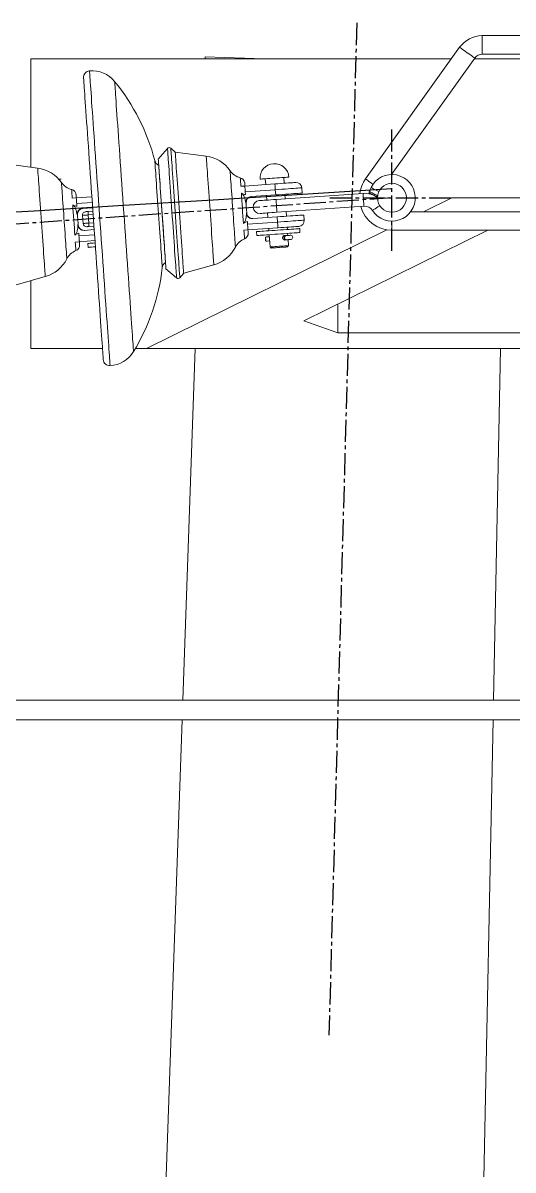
# Model space of a CAD drawing. Header units: millimetres. Extents: x 1587714 to 3094800, y -694377 to -413614.
# Drawn here: x 2056821 to 2057244, y -550560 to -549570 of the extents above; entities that cross this region are included whole.
import ezdxf

# ---------------------------------------------------------------- set-up
doc = ezdxf.new("R2010")
doc.units = ezdxf.units.MM
doc.linetypes.add('CENTER2', pattern=[28.575, 19.05, -3.175, 3.175, -3.175])
doc.layers.add('0_EJES', color=1, linetype='CENTER2')
doc.layers.add('M0_EQUIPOS', color=7, linetype='Continuous')

# ---------------------------------------------------------------- blocks, each defined once
blk = doc.blocks.new('poste doble terminal TM1')
at = {"layer": '0_EJES'}
for p, q in [((-278.36, 9175.98), (-302.45, 8302.02)), ((-248, 8979.34), (-248, 9086.66)), ((-248, 9025), (-1143.24, 8962.4)), ((-301.66, 9025), (-194.34, 9025))]:
    blk.add_line(p, q, dxfattribs=at)
at = {"layer": 'M0_EQUIPOS', "linetype": 'Continuous', "lineweight": 15}
for p, q in [((-36, 9165), (-170, 9165)), ((-170, 9157), (-170, 9165)), ((-189.52, 9154.96), (-270.78, 9041.28)), ((-170, 9149), (-170, 9157)), ((-248.39, 9045.1), (-176.51, 9145.65)), ((-170, 9149), (-25, 9149)), ((-266.07, 9033.81), (-267.71, 9030.44)), ((-272.94, 9028.82), (-348.16, 9023.56)), ((-347.39, 9012.49), (-272.17, 9017.75)), ((-248, 9005), (-248, 8997)), ((-25, 9013), (-231.88, 9013)), ((-248, 8997), (-36, 8997))]:
    blk.add_line(p, q, dxfattribs=at)
at = {"layer": 'M0_EQUIPOS', "color": 7, "linetype": 'Continuous', "lineweight": 15}
for p, q in [((-560, 9145), (-560, 9051.54)), ((-560, 9145), (-196.64, 9145)), ((-409.35, 9145), (-409.29, 9146.78)), ((-358.37, 9145), (-409.29, 9146.78)), ((-176.97, 9145), (-60, 9145)), ((-220.7, 9013), (-196.36, 9025)), ((-196.36, 9025), (-60, 9025)), ((-460, 8895), (-252.43, 8997.35)), ((-324.16, 8918.65), (-165.27, 8997)), ((-560, 8953.41), (-560, 8895)), ((-294.85, 8933.1), (-294.85, 8908.45)), ((-294.85, 8908.45), (-324.16, 8918.65)), ((294.85, 8908.45), (-294.85, 8908.45)), ((-560, 8895), (-498.04, 8895)), ((460, 8895), (-460, 8895)), ((-418.11, 8895), (-428.74, 8591.29)), ((-160.28, 8591.29), (-154.17, 8895)), ((-429.34, 8574.29), (-451.38, 7945)), ((-172.88, 7964.83), (-160.62, 8574.29))]:
    blk.add_line(p, q, dxfattribs=at)
at = {"layer": 'M0_EQUIPOS', "color": 160, "linetype": 'Continuous', "lineweight": 15}
for p, q in [((-441.88, 9067.66), (-449.85, 9058.5)), ((-435.23, 9064.54), (-439.06, 9067.86)), ((-408.42, 9060.92), (-435.23, 9064.54)), ((-554.06, 9050.73), (-580.88, 9054.35)), ((-533.64, 9041), (-535.71, 9041)), ((-375.04, 9035.19), (-378.52, 9034.94)), ((-375.04, 9035.19), (-349.1, 9037)), ((-357.43, 9041.43), (-357.08, 9036.44)), ((-341.12, 9037.56), (-341.47, 9042.55)), ((-325.49, 9029.1), (-325.81, 9033.62)), ((-520.68, 9025), (-524.16, 9024.76)), ((-520.68, 9025), (-507.2, 9025.95)), ((-507.59, 9031.63), (-507.56, 9030.93)), ((-348.75, 9032.01), (-374.69, 9030.2)), ((-374.69, 9030.2), (-374.52, 9027.84)), ((-369.54, 9026.02), (-348.44, 9027.5)), ((-356.42, 9026.94), (-356.14, 9023)), ((-348.75, 9032.01), (-348.44, 9027.5)), ((-340.18, 9024.12), (-340.46, 9028.06)), ((-506.85, 9020.96), (-520.33, 9020.02)), ((-520.33, 9020.02), (-520.17, 9017.65)), ((-515.18, 9015.84), (-506.53, 9016.44)), ((-510.58, 9013.15), (-506.32, 9013.45)), ((-374.02, 9020.7), (-374.3, 9020.37)), ((-519.67, 9010.51), (-519.94, 9010.19)), ((-515.36, 9009.81), (-514.87, 9002.83)), ((-506.11, 9010.46), (-510.37, 9010.16)), ((-510.37, 9010.16), (-509.88, 9003.18)), ((-509.88, 9003.18), (-505.62, 9003.48)), ((-372.73, 9002.22), (-372.9, 9004.58)), ((-372.73, 9002.22), (-346.8, 9004.03)), ((-368.21, 9007.07), (-347.11, 9008.55)), ((-355.37, 9011.93), (-355.09, 9007.99)), ((-346.8, 9004.03), (-347.11, 9008.55)), ((-339.13, 9009.1), (-339.41, 9013.05)), ((-323.85, 9005.64), (-324.17, 9010.15)), ((-518.38, 8992.03), (-518.54, 8994.4)), ((-513.86, 8996.89), (-505.21, 8997.49)), ((-505.41, 9000.48), (-509.67, 9000.19)), ((-375.87, 8996.99), (-372.38, 8997.23)), ((-346.45, 8999.05), (-372.38, 8997.23)), ((-364.92, 8995.8), (-364.68, 8992.4)), ((-354.43, 8998.49), (-354.29, 8996.54)), ((-338.33, 8997.66), (-338.47, 8999.6)), ((-337.97, 8992.49), (-338.09, 8994.26)), ((-327.46, 8995.01), (-327.7, 8998.4)), ((-521.51, 8986.8), (-518.03, 8987.05)), ((-518.38, 8992.03), (-504.89, 8992.98)), ((-504.54, 8987.99), (-518.03, 8987.05)), ((-510.57, 8985.61), (-510.33, 8982.22)), ((-357.36, 8990.8), (-357.15, 8987.84)), ((-353.93, 8991.37), (-356.25, 8991.21)), ((-353.93, 8991.37), (-356.16, 8991.22)), ((-353.68, 8987.75), (-356, 8987.59)), ((-355.91, 8987.59), (-353.68, 8987.74)), ((-354.05, 8993.15), (-353.31, 8982.58)), ((-340.45, 8992.31), (-341.54, 8992.23)), ((-340.41, 8992.32), (-341.53, 8992.24)), ((-340.2, 8988.69), (-341.3, 8988.61)), ((-341.28, 8988.61), (-340.15, 8988.69)), ((-340.41, 8992.32), (-340.45, 8992.31)), ((-339.94, 8992.35), (-340.41, 8992.32)), ((-340.2, 8988.69), (-340.15, 8988.69)), ((-340.15, 8988.69), (-339.69, 8988.72)), ((-338.28, 8982.62), (-337.35, 8983.69)), ((-337.35, 8983.69), (-337.71, 8988.86)), ((-353.31, 8982.58), (-352.25, 8981.65)), ((-427.91, 8959.79), (-401.86, 8967.1)), ((-573.55, 8949.61), (-547.5, 8956.92)), ((-443.22, 8963.73), (-434.06, 8955.77)), ((-431.23, 8955.96), (-427.91, 8959.79)), ((-469.57, 8895), (-460, 8895))]:
    blk.add_line(p, q, dxfattribs=at)
at = {"layer": 'M0_EQUIPOS', "color": 20, "linetype": 'Continuous', "lineweight": 15}
for p, q in [((1230.79, 8591.29), (-888.16, 8591.29)), ((-888.16, 8574.29), (1230.79, 8574.29))]:
    blk.add_line(p, q, dxfattribs=at)
at = {"layer": 'M0_EQUIPOS', "linetype": 'Continuous', "lineweight": 15, "flags": 128}
for points in [[(-183.02, 9150.3), (-184.42, 9151.3), (-185.75, 9152.26), (-186.96, 9153.12), (-187.98, 9153.85), (-188.77, 9154.41), (-189.29, 9154.79), (-189.52, 9154.95), (-189.52, 9154.96)], [(-176.51, 9145.65), (-176.52, 9145.66), (-176.75, 9145.82), (-177.27, 9146.19), (-178.06, 9146.76), (-179.08, 9147.49), (-180.28, 9148.35), (-181.62, 9149.3), (-183.02, 9150.3)], [(-264.27, 9036.63), (-265.67, 9037.63), (-267, 9038.58), (-268.21, 9039.45), (-269.23, 9040.18), (-270.02, 9040.74), (-270.54, 9041.11), (-270.77, 9041.28), (-270.78, 9041.28)], [(-259.24, 9030.48), (-259.79, 9030.75), (-261.08, 9031.37), (-262.37, 9032), (-263.57, 9032.59), (-264.61, 9033.09), (-265.4, 9033.48), (-265.9, 9033.72), (-266.07, 9033.81)], [(-348.16, 9023.56), (-350.43, 9023.4), (-352.65, 9023.25), (-354.75, 9023.1), (-356.69, 9022.96), (-358.42, 9022.84), (-359.9, 9022.74), (-361.09, 9022.66), (-361.96, 9022.59), (-362.5, 9022.56), (-362.68, 9022.54)], [(-348.16, 9023.56), (-348.15, 9023.37), (-348.11, 9022.82), (-348.05, 9021.94), (-347.97, 9020.79), (-347.87, 9019.46), (-347.77, 9018.02), (-347.67, 9016.59), (-347.58, 9015.25), (-347.5, 9014.11), (-347.44, 9013.23), (-347.4, 9012.68), (-347.39, 9012.49), (-347.39, 9012.49)], [(-272.94, 9028.82), (-272.93, 9028.63), (-272.89, 9028.08), (-272.83, 9027.2), (-272.75, 9026.05), (-272.66, 9024.72), (-272.56, 9023.28), (-272.46, 9021.85), (-272.36, 9020.51), (-272.28, 9019.37), (-272.22, 9018.49), (-272.18, 9017.93), (-272.17, 9017.75), (-272.17, 9017.75)], [(-272.94, 9028.82), (-272.93, 9028.63), (-272.89, 9028.08), (-272.83, 9027.2), (-272.75, 9026.05), (-272.66, 9024.72), (-272.56, 9023.28), (-272.46, 9021.85), (-272.36, 9020.51), (-272.28, 9019.37), (-272.22, 9018.49), (-272.18, 9017.93), (-272.17, 9017.75), (-272.17, 9017.75)], [(-260.47, 9025.8), (-260.48, 9025.8), (-261.46, 9026.28), (-262.58, 9026.82), (-263.74, 9027.39), (-264.86, 9027.93), (-265.84, 9028.41), (-266.6, 9028.78), (-267.08, 9029.02), (-267.25, 9029.1), (-267.25, 9029.1)], [(-258.5, 9018.22), (-259.02, 9017.89), (-260.23, 9017.11), (-261.43, 9016.33), (-262.56, 9015.61), (-263.52, 9014.98), (-264.26, 9014.51), (-264.73, 9014.21), (-264.89, 9014.1)], [(-361.9, 9011.47), (-361.72, 9011.48), (-361.19, 9011.52), (-360.32, 9011.58), (-359.13, 9011.67), (-357.65, 9011.77), (-355.92, 9011.89), (-353.98, 9012.03), (-351.87, 9012.17), (-349.66, 9012.33), (-347.39, 9012.49)]]:
    blk.add_lwpolyline(points, dxfattribs=at)
at = {"layer": 'M0_EQUIPOS', "color": 160, "linetype": 'Continuous', "lineweight": 15, "flags": 128}
for points in [[(-509.27, 9134.55), (-509.27, 9134.51), (-509.25, 9134.15), (-509.2, 9133.45), (-509.12, 9132.39), (-509.02, 9130.98), (-508.9, 9129.23), (-508.76, 9127.14), (-508.59, 9124.71), (-508.39, 9121.96), (-508.18, 9118.88), (-507.94, 9115.5), (-507.68, 9111.82), (-507.41, 9107.84), (-507.11, 9103.58), (-506.79, 9099.06), (-506.46, 9094.28), (-506.11, 9089.26), (-505.74, 9084.01), (-505.36, 9078.54), (-504.96, 9072.88), (-504.55, 9067.04), (-504.13, 9061.02), (-503.7, 9054.86), (-503.26, 9048.57), (-502.81, 9042.16), (-502.36, 9035.66), (-501.9, 9029.07), (-501.43, 9022.43), (-500.97, 9015.74), (-500.5, 9009.03), (-500.03, 9002.32), (-499.56, 8995.61), (-499.09, 8988.95), (-498.63, 8982.33), (-498.17, 8975.78), (-497.72, 8969.32), (-497.28, 8962.97), (-496.84, 8956.74), (-496.42, 8950.65), (-496, 8944.72), (-495.6, 8938.97), (-495.21, 8933.4), (-494.83, 8928.04), (-494.47, 8922.91), (-494.13, 8918), (-493.81, 8913.35), (-493.5, 8908.96), (-493.21, 8904.84), (-492.94, 8901.01), (-492.7, 8897.47), (-492.47, 8894.24), (-492.27, 8891.33), (-492.09, 8888.74), (-491.93, 8886.48), (-491.79, 8884.56), (-491.68, 8882.98), (-491.6, 8881.74), (-491.53, 8880.86), (-491.5, 8880.33), (-491.49, 8880.15)], [(-514.38, 9128.68), (-514.37, 9128.5), (-514.33, 9127.97), (-514.27, 9127.08), (-514.18, 9125.84), (-514.07, 9124.25), (-513.93, 9122.31), (-513.77, 9120.04), (-513.59, 9117.43), (-513.39, 9114.5), (-513.16, 9111.26), (-512.91, 9107.71), (-512.64, 9103.86), (-512.35, 9099.73), (-512.05, 9095.33), (-511.72, 9090.67), (-511.38, 9085.76), (-511.02, 9080.63), (-510.64, 9075.27), (-510.26, 9069.72), (-509.85, 9063.98), (-509.44, 9058.07), (-509.02, 9052.02), (-508.59, 9045.83), (-508.14, 9039.53), (-507.7, 9033.13), (-507.24, 9026.66), (-506.79, 9020.13), (-506.33, 9013.56), (-505.87, 9006.97), (-505.41, 9000.38), (-504.95, 8993.81), (-504.49, 8987.28), (-504.04, 8980.8), (-503.59, 8974.41), (-503.15, 8968.1), (-502.72, 8961.92), (-502.29, 8955.86), (-501.88, 8949.96), (-501.48, 8944.22), (-501.09, 8938.66), (-500.72, 8933.31), (-500.36, 8928.17), (-500.01, 8923.27), (-499.69, 8918.6), (-499.38, 8914.2), (-499.09, 8910.07), (-498.82, 8906.23), (-498.58, 8902.68), (-498.35, 8899.43), (-498.14, 8896.5), (-497.96, 8893.9), (-497.8, 8891.63), (-497.67, 8889.69), (-497.56, 8888.1), (-497.47, 8886.86), (-497.41, 8885.97), (-497.37, 8885.43), (-497.36, 8885.25)], [(-487.55, 9125.45), (-487.54, 9125.27), (-487.5, 9124.74), (-487.44, 9123.86), (-487.35, 9122.62), (-487.24, 9121.05), (-487.11, 9119.13), (-486.95, 9116.87), (-486.77, 9114.29), (-486.57, 9111.39), (-486.34, 9108.18), (-486.1, 9104.66), (-485.83, 9100.85), (-485.54, 9096.77), (-485.24, 9092.42), (-484.92, 9087.81), (-484.58, 9082.96), (-484.22, 9077.89), (-483.85, 9072.61), (-483.47, 9067.13), (-483.08, 9061.48), (-482.67, 9055.67), (-482.25, 9049.71), (-481.83, 9043.63), (-481.4, 9037.45), (-480.96, 9031.18), (-480.51, 9024.84), (-480.07, 9018.45), (-479.62, 9012.03), (-479.17, 9005.61), (-478.72, 8999.19), (-478.27, 8992.8), (-477.83, 8986.46), (-477.39, 8980.19), (-476.96, 8974), (-476.53, 8967.92), (-476.12, 8961.97), (-475.71, 8956.16), (-475.32, 8950.51), (-474.93, 8945.03), (-474.56, 8939.75), (-474.21, 8934.68), (-473.87, 8929.83), (-473.55, 8925.22), (-473.24, 8920.87), (-472.96, 8916.78), (-472.69, 8912.98), (-472.45, 8909.46), (-472.22, 8906.25), (-472.02, 8903.35), (-471.84, 8900.76), (-471.68, 8898.51), (-471.55, 8896.59), (-471.44, 8895.01), (-471.35, 8893.78), (-471.29, 8892.9), (-471.25, 8892.37), (-471.24, 8892.19)], [(-441.88, 9067.66), (-441.88, 9067.62), (-441.85, 9067.27), (-441.8, 9066.56), (-441.73, 9065.51), (-441.63, 9064.12), (-441.51, 9062.4), (-441.37, 9060.35), (-441.2, 9058), (-441.02, 9055.36), (-440.82, 9052.44), (-440.59, 9049.26), (-440.35, 9045.85), (-440.1, 9042.22), (-439.83, 9038.4), (-439.55, 9034.4), (-439.26, 9030.27), (-438.97, 9026.02), (-438.66, 9021.67), (-438.36, 9017.27), (-438.05, 9012.83), (-437.73, 9008.38), (-437.42, 9003.95), (-437.12, 8999.58), (-436.82, 8995.28), (-436.52, 8991.08), (-436.24, 8987.01), (-435.97, 8983.1), (-435.71, 8979.37), (-435.46, 8975.85), (-435.23, 8972.55), (-435.02, 8969.5), (-434.82, 8966.72), (-434.65, 8964.22), (-434.49, 8962.02), (-434.36, 8960.13), (-434.25, 8958.57), (-434.17, 8957.35), (-434.1, 8956.47), (-434.07, 8955.94), (-434.06, 8955.77), (-434.06, 8955.77)], [(-439.06, 9067.86), (-439.06, 9067.82), (-439.03, 9067.46), (-438.98, 9066.76), (-438.91, 9065.71), (-438.81, 9064.32), (-438.69, 9062.59), (-438.55, 9060.55), (-438.38, 9058.2), (-438.2, 9055.56), (-437.99, 9052.64), (-437.77, 9049.46), (-437.53, 9046.05), (-437.28, 9042.42), (-437.01, 9038.59), (-436.73, 9034.6), (-436.44, 9030.47), (-436.15, 9026.22), (-435.84, 9021.87), (-435.53, 9017.47), (-435.22, 9013.03), (-434.91, 9008.58), (-434.6, 9004.15), (-434.3, 8999.77), (-434, 8995.47), (-433.7, 8991.28), (-433.42, 8987.21), (-433.15, 8983.3), (-432.88, 8979.57), (-432.64, 8976.04), (-432.41, 8972.75), (-432.19, 8969.7), (-432, 8966.91), (-431.82, 8964.41), (-431.67, 8962.22), (-431.54, 8960.33), (-431.43, 8958.77), (-431.34, 8957.55), (-431.28, 8956.67), (-431.25, 8956.14), (-431.23, 8955.96)], [(-435.23, 9064.54), (-435.22, 9064.36), (-435.18, 9063.82), (-435.12, 9062.93), (-435.03, 9061.7), (-434.92, 9060.12), (-434.79, 9058.22), (-434.63, 9056.01), (-434.46, 9053.49), (-434.26, 9050.7), (-434.05, 9047.63), (-433.82, 9044.33), (-433.57, 9040.81), (-433.31, 9037.09), (-433.04, 9033.2), (-432.76, 9029.17), (-432.47, 9025.02), (-432.17, 9020.78), (-431.87, 9016.49), (-431.57, 9012.16), (-431.27, 9007.84), (-430.97, 9003.54), (-430.67, 8999.31), (-430.38, 8995.16), (-430.1, 8991.13), (-429.83, 8987.24), (-429.57, 8983.52), (-429.32, 8980), (-429.09, 8976.69), (-428.87, 8973.63), (-428.68, 8970.83), (-428.5, 8968.32), (-428.35, 8966.1), (-428.22, 8964.2), (-428.11, 8962.63), (-428.02, 8961.39), (-427.96, 8960.51), (-427.92, 8959.97), (-427.91, 8959.79)], [(-452.87, 9057.2), (-452.86, 9057.03), (-452.82, 9056.5), (-452.76, 9055.62), (-452.68, 9054.41), (-452.57, 9052.86), (-452.44, 9051), (-452.29, 9048.83), (-452.11, 9046.37), (-451.92, 9043.64), (-451.71, 9040.66), (-451.49, 9037.46), (-451.25, 9034.05), (-451, 9030.47), (-450.74, 9026.74), (-450.47, 9022.88), (-450.2, 9018.94), (-449.92, 9014.94), (-449.63, 9010.9), (-449.35, 9006.87), (-449.07, 9002.86), (-448.8, 8998.92), (-448.53, 8995.06), (-448.27, 8991.33), (-448.01, 8987.75), (-447.78, 8984.34), (-447.55, 8981.14), (-447.34, 8978.16), (-447.15, 8975.43), (-446.98, 8972.97), (-446.83, 8970.8), (-446.7, 8968.94), (-446.59, 8967.39), (-446.51, 8966.18), (-446.44, 8965.3), (-446.41, 8964.78), (-446.4, 8964.6)], [(-449.85, 9058.5), (-449.84, 9058.46), (-449.82, 9058.11), (-449.77, 9057.41), (-449.7, 9056.37), (-449.6, 9054.99), (-449.48, 9053.29), (-449.34, 9051.28), (-449.18, 9048.97), (-449, 9046.38), (-448.8, 9043.52), (-448.58, 9040.43), (-448.35, 9037.12), (-448.11, 9033.62), (-447.85, 9029.95), (-447.58, 9026.15), (-447.31, 9022.23), (-447.03, 9018.23), (-446.75, 9014.17), (-446.46, 9010.1), (-446.18, 9006.03), (-445.89, 9002), (-445.62, 8998.03), (-445.35, 8994.17), (-445.09, 8990.43), (-444.83, 8986.84), (-444.6, 8983.43), (-444.37, 8980.23), (-444.16, 8977.25), (-443.97, 8974.53), (-443.8, 8972.08), (-443.65, 8969.91), (-443.52, 8968.05), (-443.41, 8966.51), (-443.33, 8965.3), (-443.27, 8964.43), (-443.23, 8963.91), (-443.22, 8963.73)], [(-449.46, 9053.02), (-449.45, 9052.84), (-449.41, 9052.31), (-449.35, 9051.42), (-449.27, 9050.19), (-449.16, 9048.63), (-449.03, 9046.74), (-448.87, 9044.56), (-448.7, 9042.08), (-448.51, 9039.35), (-448.3, 9036.37), (-448.08, 9033.18), (-447.84, 9029.79), (-447.59, 9026.25), (-447.34, 9022.58), (-447.07, 9018.82), (-446.8, 9014.98), (-446.53, 9011.12), (-446.26, 9007.25), (-446, 9003.42), (-445.73, 8999.65), (-445.48, 8995.98), (-445.23, 8992.44), (-444.99, 8989.06), (-444.77, 8985.87), (-444.56, 8982.89), (-444.37, 8980.15), (-444.2, 8977.68), (-444.04, 8975.49), (-443.91, 8973.61), (-443.8, 8972.04), (-443.72, 8970.81), (-443.65, 8969.93), (-443.62, 8969.39), (-443.6, 8969.21), (-443.6, 8969.21)], [(-408.42, 9060.92), (-408.41, 9060.74), (-408.37, 9060.21), (-408.31, 9059.32), (-408.22, 9058.09), (-408.11, 9056.52), (-407.98, 9054.63), (-407.82, 9052.44), (-407.65, 9049.94), (-407.46, 9047.18), (-407.25, 9044.16), (-407.02, 9040.92), (-406.78, 9037.46), (-406.52, 9033.84), (-406.26, 9030.05), (-405.99, 9026.15), (-405.71, 9022.16), (-405.42, 9018.1), (-405.14, 9014.01), (-404.85, 9009.92), (-404.57, 9005.87), (-404.29, 9001.87), (-404.02, 8997.97), (-403.75, 8994.19), (-403.5, 8990.56), (-403.26, 8987.11), (-403.03, 8983.86), (-402.82, 8980.84), (-402.63, 8978.08), (-402.45, 8975.59), (-402.3, 8973.39), (-402.17, 8971.5), (-402.06, 8969.93), (-401.97, 8968.7), (-401.91, 8967.82), (-401.87, 8967.28), (-401.86, 8967.1), (-401.86, 8967.1)], [(-554.06, 9050.73), (-554.05, 9050.56), (-554.01, 9050.02), (-553.95, 9049.14), (-553.86, 9047.91), (-553.76, 9046.34), (-553.62, 9044.45), (-553.47, 9042.25), (-553.3, 9039.76), (-553.1, 9037), (-552.89, 9033.98), (-552.66, 9030.73), (-552.42, 9027.28), (-552.17, 9023.65), (-551.9, 9019.87), (-551.63, 9015.97), (-551.35, 9011.97), (-551.07, 9007.92), (-550.78, 9003.83), (-550.5, 8999.74), (-550.21, 8995.68), (-549.93, 8991.69), (-549.66, 8987.78), (-549.4, 8984), (-549.14, 8980.37), (-548.9, 8976.92), (-548.67, 8973.68), (-548.46, 8970.66), (-548.27, 8967.89), (-548.1, 8965.4), (-547.94, 8963.21), (-547.81, 8961.31), (-547.7, 8959.75), (-547.61, 8958.52), (-547.55, 8957.63), (-547.51, 8957.1), (-547.5, 8956.92), (-547.5, 8956.92)], [(-387.82, 9048.35), (-387.82, 9048.31), (-387.8, 9047.96), (-387.75, 9047.26), (-387.67, 9046.23), (-387.58, 9044.87), (-387.46, 9043.2), (-387.33, 9041.23), (-387.17, 9038.99), (-386.99, 9036.5), (-386.8, 9033.79), (-386.6, 9030.88), (-386.39, 9027.8), (-386.16, 9024.6), (-385.93, 9021.29), (-385.7, 9017.93), (-385.46, 9014.53), (-385.22, 9011.15), (-384.99, 9007.81), (-384.76, 9004.55), (-384.54, 9001.41), (-384.33, 8998.41), (-384.13, 8995.6), (-383.95, 8992.99), (-383.79, 8990.62), (-383.64, 8988.51), (-383.51, 8986.69), (-383.41, 8985.18), (-383.32, 8983.98), (-383.26, 8983.11), (-383.22, 8982.59), (-383.21, 8982.42)], [(-533.47, 9038.17), (-533.46, 9038.12), (-533.44, 9037.77), (-533.39, 9037.08), (-533.32, 9036.05), (-533.22, 9034.69), (-533.11, 9033.02), (-532.97, 9031.05), (-532.81, 9028.81), (-532.64, 9026.32), (-532.45, 9023.6), (-532.25, 9020.69), (-532.03, 9017.62), (-531.81, 9014.41), (-531.58, 9011.11), (-531.34, 9007.74), (-531.1, 9004.35), (-530.87, 9000.97), (-530.63, 8997.63), (-530.4, 8994.37), (-530.18, 8991.22), (-529.98, 8988.23), (-529.78, 8985.41), (-529.6, 8982.81), (-529.43, 8980.44), (-529.28, 8978.33), (-529.16, 8976.51), (-529.05, 8974.99), (-528.97, 8973.79), (-528.91, 8972.93), (-528.87, 8972.41), (-528.86, 8972.23)], [(-378.52, 9034.94), (-378.66, 9036.97), (-378.78, 9038.71), (-378.88, 9040.13), (-378.96, 9041.21), (-379.01, 9041.94), (-379.03, 9042.3), (-379.04, 9042.35)], [(-375.22, 9037.84), (-375.21, 9037.67), (-375.18, 9037.17), (-375.12, 9036.33), (-375.04, 9035.19)], [(-374.69, 9030.2), (-374.76, 9031.17), (-374.82, 9032.11), (-374.88, 9032.97), (-374.94, 9033.73), (-374.98, 9034.35), (-375.01, 9034.81), (-375.03, 9035.09), (-375.04, 9035.19)], [(-341.59, 9042.54), (-343.34, 9042.42), (-345.26, 9042.28), (-347.31, 9042.14), (-349.41, 9041.99), (-351.52, 9041.84), (-353.57, 9041.7), (-355.5, 9041.57), (-357.26, 9041.44), (-358.79, 9041.34), (-360.05, 9041.25), (-361.01, 9041.18), (-361.63, 9041.14), (-361.91, 9041.12), (-361.92, 9041.12)], [(-349.1, 9037), (-346.55, 9037.18), (-344.04, 9037.36), (-341.64, 9037.52), (-339.39, 9037.68), (-337.34, 9037.82), (-335.53, 9037.95), (-334, 9038.06), (-332.77, 9038.14), (-331.87, 9038.21), (-331.33, 9038.24), (-331.14, 9038.26)], [(-349.1, 9037), (-349.09, 9036.91), (-349.07, 9036.62), (-349.04, 9036.16), (-349, 9035.54), (-348.95, 9034.79), (-348.89, 9033.92), (-348.82, 9032.99), (-348.75, 9032.01)], [(-325.81, 9033.62), (-325.85, 9033.61), (-326.21, 9033.59), (-326.93, 9033.54), (-327.99, 9033.47), (-329.38, 9033.37), (-331.07, 9033.25), (-333.05, 9033.11), (-335.27, 9032.96), (-337.7, 9032.79), (-340.31, 9032.6), (-343.05, 9032.41), (-345.88, 9032.21), (-348.75, 9032.01)], [(-336.98, 9042.86), (-336.99, 9042.86), (-337.25, 9042.84), (-337.87, 9042.8), (-338.81, 9042.73), (-340.07, 9042.65), (-341.59, 9042.54)], [(-524.16, 9024.76), (-524.31, 9026.79), (-524.43, 9028.52), (-524.53, 9029.94), (-524.6, 9031.02), (-524.65, 9031.75), (-524.68, 9032.12), (-524.68, 9032.17)], [(-520.87, 9027.65), (-520.86, 9027.49), (-520.82, 9026.98), (-520.76, 9026.15), (-520.68, 9025)], [(-520.33, 9020.02), (-520.4, 9020.99), (-520.47, 9021.92), (-520.53, 9022.79), (-520.58, 9023.54), (-520.62, 9024.16), (-520.66, 9024.62), (-520.67, 9024.91), (-520.68, 9025)], [(-507.54, 9030.93), (-507.55, 9030.93), (-507.56, 9030.93)], [(-376.28, 9002.94), (-376.5, 9006), (-376.72, 9009.23), (-376.96, 9012.57), (-377.19, 9015.97), (-377.43, 9019.36), (-377.66, 9022.7), (-377.89, 9025.93), (-378.1, 9028.99)], [(-348.44, 9027.5), (-345.56, 9027.7), (-342.73, 9027.9), (-339.99, 9028.09), (-337.38, 9028.27), (-334.95, 9028.44), (-332.73, 9028.6), (-330.76, 9028.74), (-329.06, 9028.85), (-327.68, 9028.95), (-326.62, 9029.03), (-325.9, 9029.08), (-325.54, 9029.1), (-325.49, 9029.1)], [(-521.93, 8992.75), (-522.14, 8995.82), (-522.37, 8999.04), (-522.6, 9002.38), (-522.84, 9005.78), (-523.07, 9009.18), (-523.31, 9012.52), (-523.53, 9015.75), (-523.75, 9018.81)], [(-374.02, 9020.7), (-373.95, 9019.59), (-373.87, 9018.47), (-373.79, 9017.34), (-373.71, 9016.21), (-373.63, 9015.08), (-373.55, 9013.95), (-373.47, 9012.83), (-373.4, 9011.72)], [(-519.67, 9010.51), (-519.59, 9009.4), (-519.51, 9008.28), (-519.43, 9007.16), (-519.35, 9006.03), (-519.28, 9004.89), (-519.2, 9003.77), (-519.12, 9002.65), (-519.04, 9001.54)], [(-510.37, 9010.16), (-511.34, 9010.09), (-512.28, 9010.03), (-513.14, 9009.97), (-513.9, 9009.92), (-514.52, 9009.87), (-514.98, 9009.84), (-515.26, 9009.82), (-515.36, 9009.81)], [(-512.58, 9013.01), (-512.54, 9013.02), (-512.42, 9013.03), (-512.24, 9013.04), (-511.99, 9013.06), (-511.69, 9013.08), (-511.34, 9013.1), (-510.97, 9013.13), (-510.58, 9013.15)], [(-510.58, 9013.15), (-510.58, 9013.1), (-510.56, 9012.93), (-510.55, 9012.65), (-510.52, 9012.28), (-510.49, 9011.82), (-510.45, 9011.31), (-510.41, 9010.75), (-510.37, 9010.16)], [(-347.11, 9008.55), (-344.24, 9008.75), (-341.4, 9008.95), (-338.66, 9009.14), (-336.06, 9009.32), (-333.62, 9009.49), (-331.4, 9009.64), (-329.43, 9009.78), (-327.74, 9009.9), (-326.35, 9010), (-325.29, 9010.07), (-324.57, 9010.12), (-324.21, 9010.15), (-324.17, 9010.15)], [(-346.8, 9004.03), (-343.92, 9004.23), (-341.09, 9004.43), (-338.35, 9004.62), (-335.74, 9004.81), (-333.31, 9004.98), (-331.09, 9005.13), (-329.12, 9005.27), (-327.42, 9005.39), (-326.03, 9005.48), (-324.97, 9005.56), (-324.26, 9005.61), (-323.9, 9005.63), (-323.85, 9005.64)], [(-346.8, 9004.03), (-346.73, 9003.06), (-346.66, 9002.12), (-346.6, 9001.26), (-346.55, 9000.51), (-346.51, 8999.89), (-346.47, 8999.42), (-346.45, 8999.14), (-346.45, 8999.05)], [(-514.87, 9002.83), (-514.77, 9002.84), (-514.49, 9002.86), (-514.03, 9002.89), (-513.41, 9002.93), (-512.65, 9002.98), (-511.79, 9003.04), (-510.86, 9003.11), (-509.88, 9003.18)], [(-509.67, 9000.19), (-510.06, 9000.16), (-510.44, 9000.13), (-510.78, 9000.11), (-511.08, 9000.09), (-511.33, 9000.07), (-511.52, 9000.06), (-511.63, 9000.05), (-511.67, 9000.05)], [(-509.88, 9003.18), (-509.84, 9002.59), (-509.8, 9002.03), (-509.77, 9001.52), (-509.74, 9001.06), (-509.71, 9000.69), (-509.69, 9000.41), (-509.68, 9000.24), (-509.67, 9000.19)], [(-375.35, 8989.58), (-375.35, 8989.63), (-375.38, 8989.99), (-375.43, 8990.72), (-375.5, 8991.8), (-375.6, 8993.22), (-375.72, 8994.96), (-375.87, 8996.99)], [(-372.38, 8997.23), (-372.39, 8997.33), (-372.41, 8997.61), (-372.44, 8998.07), (-372.49, 8998.69), (-372.54, 8999.45), (-372.6, 9000.31), (-372.66, 9001.25), (-372.73, 9002.22)], [(-372.38, 8997.23), (-372.3, 8996.08), (-372.24, 8995.25), (-372.21, 8994.75), (-372.2, 8994.58)], [(-327.7, 8998.4), (-327.73, 8998.4), (-328.07, 8998.37), (-328.76, 8998.33), (-329.79, 8998.25), (-331.15, 8998.16), (-332.79, 8998.04), (-334.71, 8997.91), (-336.84, 8997.76), (-339.17, 8997.6), (-341.63, 8997.43), (-344.18, 8997.25), (-346.77, 8997.07), (-349.36, 8996.89), (-351.88, 8996.71), (-354.3, 8996.54), (-356.56, 8996.38), (-358.62, 8996.24), (-360.45, 8996.11), (-361.99, 8996), (-363.24, 8995.92), (-364.15, 8995.85), (-364.71, 8995.81), (-364.92, 8995.8), (-364.92, 8995.8)], [(-327.46, 8995.01), (-327.5, 8995), (-327.83, 8994.98), (-328.52, 8994.93), (-329.55, 8994.86), (-330.91, 8994.76), (-332.56, 8994.65), (-334.47, 8994.52), (-336.61, 8994.37), (-338.93, 8994.2), (-341.39, 8994.03), (-343.94, 8993.85), (-346.54, 8993.67), (-349.12, 8993.49), (-351.65, 8993.31), (-354.06, 8993.14), (-356.33, 8992.99), (-358.39, 8992.84), (-360.21, 8992.71), (-361.76, 8992.61), (-363, 8992.52), (-363.91, 8992.46), (-364.48, 8992.42), (-364.68, 8992.4), (-364.68, 8992.4)], [(-328.49, 9000.3), (-328.67, 9000.29), (-329.22, 9000.25), (-330.11, 9000.19), (-331.34, 9000.1), (-332.88, 8999.99), (-334.69, 8999.87), (-336.74, 8999.72), (-338.99, 8999.57), (-341.39, 8999.4), (-343.89, 8999.22), (-346.45, 8999.05)], [(-520.99, 8979.4), (-521, 8979.44), (-521.02, 8979.81), (-521.07, 8980.54), (-521.15, 8981.62), (-521.25, 8983.04), (-521.37, 8984.77), (-521.51, 8986.8)], [(-518.03, 8987.05), (-518.03, 8987.14), (-518.05, 8987.43), (-518.09, 8987.89), (-518.13, 8988.51), (-518.18, 8989.26), (-518.24, 8990.13), (-518.31, 8991.06), (-518.38, 8992.03)], [(-518.03, 8987.05), (-517.95, 8985.9), (-517.89, 8985.07), (-517.85, 8984.56), (-517.84, 8984.4)], [(-504.4, 8986.04), (-506.09, 8985.93), (-507.64, 8985.82), (-508.88, 8985.73), (-509.79, 8985.67), (-510.36, 8985.63), (-510.56, 8985.61), (-510.57, 8985.61)], [(-351.53, 8982.7), (-350.3, 8982.79), (-348.84, 8982.89), (-347.22, 8983), (-345.51, 8983.12), (-343.79, 8983.24), (-342.14, 8983.36), (-340.65, 8983.46), (-339.37, 8983.55), (-338.37, 8983.62), (-337.69, 8983.67), (-337.38, 8983.69), (-337.35, 8983.69)], [(-340.09, 8988.69), (-340.45, 8988.51), (-340.96, 8988.49), (-341.48, 8988.68), (-341.96, 8989.07), (-342.32, 8989.62), (-342.49, 8990.27), (-342.46, 8990.93), (-342.24, 8991.53), (-341.86, 8992.03), (-341.36, 8992.36), (-340.93, 8992.46), (-340.93, 8992.46)], [(-335.33, 8992.67), (-335.4, 8992.66), (-335.78, 8992.64), (-336.43, 8992.59), (-337.23, 8992.54), (-338.06, 8992.48), (-338.76, 8992.43), (-339.23, 8992.4), (-339.37, 8992.39)], [(-335.39, 8992.67), (-335.54, 8992.66), (-335.97, 8992.63), (-336.6, 8992.58), (-337.35, 8992.53), (-338.1, 8992.48), (-338.74, 8992.44), (-339.17, 8992.41), (-339.32, 8992.4)], [(-335.08, 8989.05), (-335.15, 8989.04), (-335.53, 8989.02), (-336.18, 8988.97), (-336.98, 8988.92), (-337.8, 8988.86), (-338.51, 8988.81), (-338.97, 8988.78), (-339.12, 8988.77)], [(-339.06, 8988.76), (-338.91, 8988.77), (-338.49, 8988.8), (-337.85, 8988.85), (-337.1, 8988.9), (-336.35, 8988.95), (-335.71, 8989), (-335.29, 8989.03), (-335.14, 8989.04)], [(-504.17, 8982.65), (-505.85, 8982.53), (-507.4, 8982.42), (-508.64, 8982.34), (-509.56, 8982.27), (-510.12, 8982.23), (-510.33, 8982.22), (-510.33, 8982.22)], [(-353.31, 8982.58), (-353.31, 8982.58), (-353.07, 8982.59), (-352.47, 8982.63), (-351.53, 8982.7)], [(-350.68, 8981.76), (-351.53, 8981.7), (-352.06, 8981.66), (-352.25, 8981.65), (-352.25, 8981.65)], [(-338.28, 8982.62), (-338.44, 8982.61), (-338.95, 8982.58), (-339.77, 8982.52), (-340.86, 8982.44), (-342.18, 8982.35), (-343.65, 8982.25), (-345.2, 8982.14), (-346.76, 8982.03), (-348.24, 8981.93), (-349.57, 8981.83), (-350.68, 8981.76)]]:
    blk.add_lwpolyline(points, dxfattribs=at)
at = {"layer": 'M0_EQUIPOS', "linetype": 'Continuous', "lineweight": 15}
blk.add_circle((-248, 9025), 12.5, dxfattribs=at)
for centre, radius, start, end in [((-170, 9141), 24, 90, 144.44281), ((-170, 9141), 8, 90, 144.44281), ((-248, 9025), 20.1, 212.82961, 154.01397), ((-248, 9025), 28, 144.44281, 172.56745), ((-271.61, 9009.77), 19.1, 54.41085, 94), ((-266.81, 9030), 1, 153.38005, 244.01397), ((-362.29, 9017.01), 5.55, 94, 274), ((-248, 9025), 28, 195.43255, 270), ((-271.61, 9009.77), 8, 32.82961, 94)]:
    blk.add_arc(centre, radius, start, end, dxfattribs=at)
at = {"layer": 'M0_EQUIPOS', "color": 160, "linetype": 'Continuous', "lineweight": 15}
for centre, radius, start, end in [((-508.89, 9129.07), 5.5, 93.98492, 184), ((-506.96, 9109.61), 25.05, 39.20997, 95.3104), ((-627.01, 9011.65), 180, 14.65722, 39.21308), ((-440.37, 9066.35), 2, 49, 139), ((-446.58, 9058.85), 6.5, 194.65722, 243.68448), ((-412.43, 9031.19), 30, 34.89653, 82.31758), ((-349.45, 9041.99), 12.5, 4, 184), ((-558.07, 9021), 30, 34.89653, 82.31758), ((-375.52, 9056.93), 15, 214.89653, 256.43673), ((-521.16, 9046.75), 15, 214.89653, 256.43673), ((-380.21, 9037.49), 5, 4, 76.43673), ((-330.8, 9033.27), 5, 4, 94), ((-525.85, 9027.31), 5, 4, 76.43673), ((-369.04, 9021.05), 5, 94, 184), ((-514.68, 9010.86), 5, 94, 184), ((-512.37, 9010.02), 3, 94, 184), ((-368.41, 9012.07), 5, 184, 274), ((-328.84, 9005.29), 5, 274, 4), ((-514.05, 9001.88), 5, 184, 274), ((-511.88, 9003.04), 3, 184, 274), ((-377.19, 8994.23), 5, 291.56327, 4), ((-522.83, 8984.05), 5, 291.56327, 4), ((-369.84, 8975.63), 15, 111.56327, 153.10347), ((-339.55, 8990.55), 1.97, 117.09319, 250.90667), ((-338.89, 8990.6), 1.85, 105.24875, 262.75111), ((-373.79, 9478.06), 486.89, 273.9264, 274.05381), ((-373.54, 9474.44), 486.89, 273.9264, 274.05381), ((-339.3, 8992.1), 0.3, 94, 105.2353), ((-339.08, 8989.06), 0.3, 262.7647, 274), ((-335.37, 8992.37), 0.3, 82.7647, 94), ((-335.57, 8990.83), 1.85, 285.2353, 82.7647), ((-335.16, 8989.34), 0.3, 274, 285.2353), ((-515.48, 8965.45), 15, 111.56327, 153.10347), ((-409.97, 8995.99), 30, 285.68242, 333.10347), ((-555.61, 8985.8), 30, 285.68242, 333.10347), ((-625.18, 8985.47), 180, 328.78692, 353.34278), ((-439.94, 8963.85), 6.5, 124.31552, 173.34278), ((-432.74, 8957.28), 2, 229, 319), ((-491.87, 8885.64), 5.5, 184, 274.01508), ((-492.66, 8905.17), 25.05, 272.6896, 328.79003)]:
    blk.add_arc(centre, radius, start, end, dxfattribs=at)
for centre, major_axis, ratio, start_param, end_param in [((-355.57, 8989.43), (2.81, 0.2), 0.655765, 1.766889, 2.211076), ((-357.61, 8989.29), (-0.13, 1.85), 0.320093, 3.781872, 5.642906), ((-355.57, 8989.43), (2.81, 0.2), 0.655765, 4.07211, 4.516296)]:
    blk.add_ellipse(centre, major_axis=major_axis, ratio=ratio, start_param=start_param, end_param=end_param, dxfattribs=at)
for points, knots in [([(-378.1, 9028.99), (-377.17, 9028.55), (-376.02, 9028.01), (-374.77, 9027.87), (-374.52, 9027.84)], [0, 0, 0, 0, 0.806084, 1, 1, 1, 1]), ([(-378.1, 9028.99), (-377.65, 9028.65), (-376.49, 9027.77), (-375.45, 9025.6), (-374.7, 9023.05), (-374.43, 9021.27), (-374.3, 9020.37)], [0, 0, 0, 0, 0.175279, 0.445082, 0.720084, 1, 1, 1, 1]), ([(-374.3, 9020.37), (-374.32, 9020.92), (-374.35, 9022), (-373.72, 9023.55), (-372.63, 9024.84), (-371.18, 9025.76), (-370.07, 9025.94), (-369.54, 9026.02)], [0, 0, 0, 0, 0.195902, 0.391599, 0.593356, 0.804273, 1, 1, 1, 1]), ([(-523.75, 9018.81), (-522.82, 9018.37), (-521.67, 9017.82), (-520.41, 9017.68), (-520.17, 9017.65)], [0, 0, 0, 0, 0.806084, 1, 1, 1, 1]), ([(-523.75, 9018.81), (-523.29, 9018.46), (-522.13, 9017.59), (-521.1, 9015.42), (-520.35, 9012.86), (-520.08, 9011.09), (-519.94, 9010.19)], [0, 0, 0, 0, 0.175279, 0.445082, 0.720084, 1, 1, 1, 1]), ([(-519.94, 9010.19), (-519.96, 9010.73), (-520, 9011.82), (-519.36, 9013.36), (-518.28, 9014.65), (-516.83, 9015.57), (-515.72, 9015.75), (-515.18, 9015.84)], [0, 0, 0, 0, 0.195902, 0.391599, 0.593356, 0.804273, 1, 1, 1, 1]), ([(-373.71, 9012), (-373.72, 9011.1), (-373.74, 9009.31), (-374.11, 9006.69), (-374.85, 9004.55), (-375.73, 9003.37), (-376.21, 9003), (-376.28, 9002.94)], [0, 0, 0, 0, 0.277783, 0.554707, 0.814403, 0.970581, 1, 1, 1, 1]), ([(-372.9, 9004.58), (-373.86, 9004.24), (-375.06, 9003.82), (-376.08, 9003.08), (-376.28, 9002.94)], [0, 0, 0, 0, 0.806106, 1, 1, 1, 1]), ([(-373.71, 9012), (-373.71, 9012), (-373.51, 9011.92), (-373.45, 9011.82), (-373.4, 9011.72)], [0, 0, 0, 0, 0.0155877, 1, 1, 1, 1]), ([(-368.21, 9007.07), (-368.8, 9007.09), (-369.98, 9007.12), (-371.6, 9007.91), (-372.86, 9009.14), (-373.6, 9010.6), (-373.68, 9011.59), (-373.71, 9012)], [0, 0, 0, 0, 0.212403, 0.424688, 0.638378, 0.84893, 1, 1, 1, 1]), ([(-519.36, 9001.82), (-519.37, 9000.92), (-519.38, 8999.12), (-519.75, 8996.51), (-520.5, 8994.36), (-521.38, 8993.18), (-521.85, 8992.81), (-521.93, 8992.75)], [0, 0, 0, 0, 0.277785, 0.55471, 0.814407, 0.970585, 1, 1, 1, 1]), ([(-518.54, 8994.4), (-519.51, 8994.06), (-520.71, 8993.64), (-521.73, 8992.9), (-521.93, 8992.75)], [0, 0, 0, 0, 0.806116, 1, 1, 1, 1]), ([(-519.36, 9001.82), (-519.35, 9001.82), (-519.15, 9001.74), (-519.1, 9001.64), (-519.04, 9001.54)], [0, 0, 0, 0, 0.0155877, 1, 1, 1, 1]), ([(-513.86, 8996.89), (-514.45, 8996.9), (-515.62, 8996.94), (-517.24, 8997.73), (-518.51, 8998.96), (-519.24, 9000.41), (-519.32, 9001.4), (-519.36, 9001.82)], [0, 0, 0, 0, 0.2123771, 0.4247099, 0.6383929, 0.8489346, 1, 1, 1, 1]), ([(-340.93, 8992.46), (-340.76, 8992.47), (-340.54, 8992.47), (-340.37, 8992.35), (-340.34, 8992.32)], [0, 0, 0, 0, 0.81476, 1, 1, 1, 1])]:
    blk.add_open_spline(points, degree=3, knots=knots, dxfattribs=at)
at = {"layer": 'M0_EQUIPOS', "linetype": 'Continuous', "lineweight": 15}
blk.add_open_spline([(-267.65, 9030.41), (-267.65, 9030.4), (-267.64, 9030.4), (-266.99, 9030.08), (-265.86, 9029.53), (-264.35, 9028.8), (-262.68, 9027.98), (-261.21, 9027.27), (-260.47, 9026.91), (-260.21, 9026.78)], degree=3, knots=[0, 0, 0, 0, 0.110307, 0.270468, 0.43062, 0.590803, 0.750941, 0.911086, 1, 1, 1, 1], dxfattribs=at)

msp = doc.modelspace()

# ---------------------------------------------------------------- linework, layer by layer
at = {"color": 5}
for centre, radius, start, end in [((2051916.7063, -467930.9862), 81948.2341, 266.726461227, 273.654253542), ((2061183.3471, -474010.1855), 77008.6558, 259.566268269, 266.990086958)]:
    msp.add_arc(centre, radius, start, end, dxfattribs=at)

# ---------------------------------------------------------------- block references
msp.add_blockref('poste doble terminal TM1', (2057387.7201, -558745.6049))

doc.saveas('drawing.dxf')
